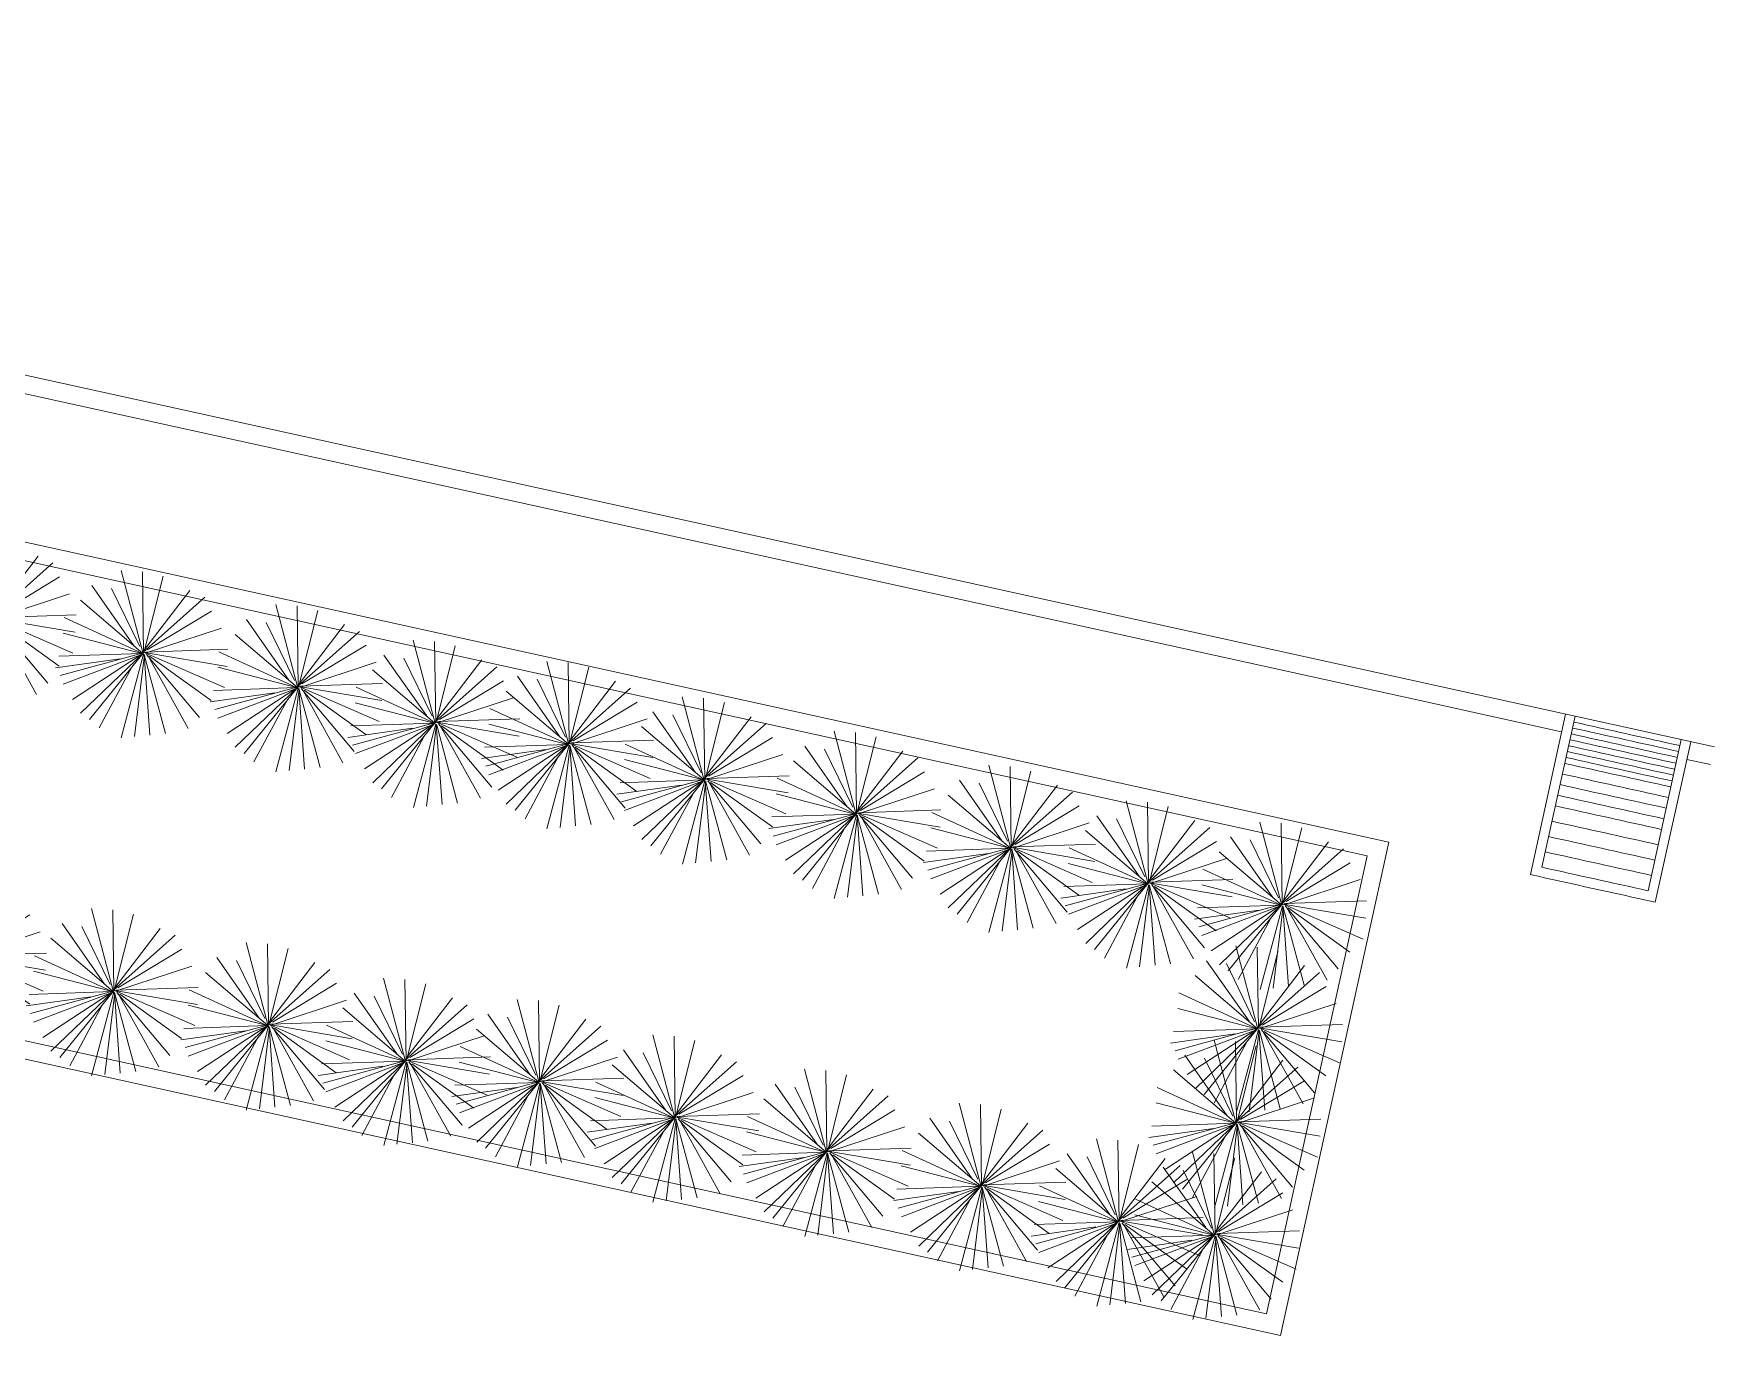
# Model space of a CAD drawing. Header units: metres. Extents: x 12093 to 20303, y 514 to 1412.
# Drawn here: x 19801.87 to 19815.75, y 688.57 to 699.51 of the extents above; entities that cross this region are included whole.
import ezdxf

# ---------------------------------------------------------------- set-up
doc = ezdxf.new("R2010")
doc.units = ezdxf.units.M
doc.linetypes.add('ACAD_ISO04W100', pattern=[30, 24, -3, 0, -3])
doc.layers.get('0').update_dxf_attribs({"lineweight": 13})
for name, color, linetype, lineweight in [('AMBI-GRASS', 104, 'Continuous', 20), ('corte vias', 21, 'ACAD_ISO04W100', 50), ('MANZANAS-ORIGINALES', 147, 'Continuous', 9)]:
    doc.layers.add(name, color=color, linetype=linetype, lineweight=lineweight)

# ---------------------------------------------------------------- blocks, each defined once
blk = doc.blocks.new('Arbust11')
for p, q in [((0.0378, 0.4871), (-0.0937, 0.9403)), ((0.0408, 0.4825), (0.0377, 0.9348)), ((0.0408, 0.5449), (0.1405, 0.941)), ((-0.1618, 0.888), (0.0377, 0.4856)), ((0.0439, 0.4856), (0.3088, 0.8724)), ((0.0595, 0.5199), (0.1997, 0.8474)), ((-0.3488, 0.7476), (0.0408, 0.4856)), ((-0.0621, 0.5573), (-0.3332, 0.7944)), ((0.0377, 0.4856), (-0.274, 0.8225)), ((0.0439, 0.4794), (0.3805, 0.7788)), ((0.0283, 0.4856), (-0.3738, 0.7039)), ((0.047, 0.4794), (0.4366, 0.6759)), ((0.0314, 0.4856), (-0.4049, 0.6104)), ((-0.433, 0.5262), (0.0439, 0.4825)), ((0.0439, 0.4825), (-0.4267, 0.4669)), ((-0.0527, 0.4794), (-0.4267, 0.3952)), ((0.0408, 0.4762), (-0.3893, 0.2673)), ((0.0408, 0.47), (-0.3364, 0.2174)), ((0.0408, 0.4731), (-0.274, 0.1581)), ((0.0377, 0.4669), (-0.2117, 0.0988)), ((0.0501, 0.4638), (-0.0215, 0.0146)), ((0.047, 0.4856), (0.499, 0.4263)), ((0.0501, 0.4794), (0.2901, 0.0832)), ((0.0501, 0.4731), (0.4304, 0.2454)), ((0.0533, 0.4887), (0.474, 0.5137)), ((0.0533, 0.47), (0.1935, 0.0177)), ((0.0564, 0.4762), (0.3649, 0.1425)), ((0.072, 0.4762), (0.4647, 0.3484)), ((0.0501, 0.4544), (-0.1088, 0.0209)), ((0.0533, 0.4451), (0.0907, 0.0271))]:
    blk.add_line(p, q)

msp = doc.modelspace()

# ---------------------------------------------------------------- linework, layer by layer
at = {"layer": 'corte vias', "lineweight": 20}
for p, q in [((19814.552, 693.881), (19814.26, 692.552)), ((19815.294, 692.323), (19815.587, 693.652))]:
    msp.add_line(p, q, dxfattribs=at)
msp.add_arc((19901.964, 1086.134), 403.235, 257.43759, 257.58821, dxfattribs=at)
at = {"layer": 'MANZANAS-ORIGINALES'}
for p, q in [((19815.785, 693.609), (19715.633, 715.645)), ((19813.347, 693.992), (19715.601, 715.498)), ((19813.089, 692.82), (19715.343, 714.326)), ((19812.91, 692.706), (19715.311, 714.18)), ((19812.077, 688.917), (19714.477, 710.391)), ((19812.191, 688.738), (19714.445, 710.244)), ((19814.519, 693.734), (19813.347, 693.992)), ((19814.63, 693.863), (19814.355, 692.613)), ((19815.509, 693.669), (19815.234, 692.419)), ((19815.75, 693.463), (19815.555, 693.506)), ((19812.191, 688.738), (19813.089, 692.82)), ((19812.077, 688.917), (19812.91, 692.706))]:
    msp.add_line(p, q, dxfattribs=at)
for radius in [401.975, 401.925, 402.125, 402.075, 402.075, 402.025, 402.275, 402.225, 402.175, 402.365, 402.545, 402.455, 402.635, 402.765, 402.895, 403.025, 403.155]:
    msp.add_arc((19901.964, 1086.134), radius, 257.44893, 257.57684, dxfattribs=at)

# ---------------------------------------------------------------- block references
at = {"layer": 'AMBI-GRASS', "ltscale": 0.05, "xscale": 1.499999999998325, "yscale": 1.499999999998325, "zscale": 1.499999999998325, "rotation": 49.16166176348414}
for p in [(19802.028, 694.147), (19803.284, 693.863), (19804.564, 693.581), (19805.702, 693.287), (19806.807, 693.111), (19807.929, 692.817), (19809.185, 692.533), (19810.465, 692.251), (19811.602, 691.957), (19812.708, 691.781), (19801.783, 691.349), (19803.039, 691.065), (19804.319, 690.783), (19812.51, 690.757), (19805.457, 690.489), (19806.562, 690.313), (19807.684, 690.019), (19812.33, 689.975), (19808.94, 689.735), (19810.22, 689.453), (19811.357, 689.159), (19812.152, 689.049)]:
    msp.add_blockref('Arbust11', p, dxfattribs=at)

doc.saveas('drawing.dxf')
